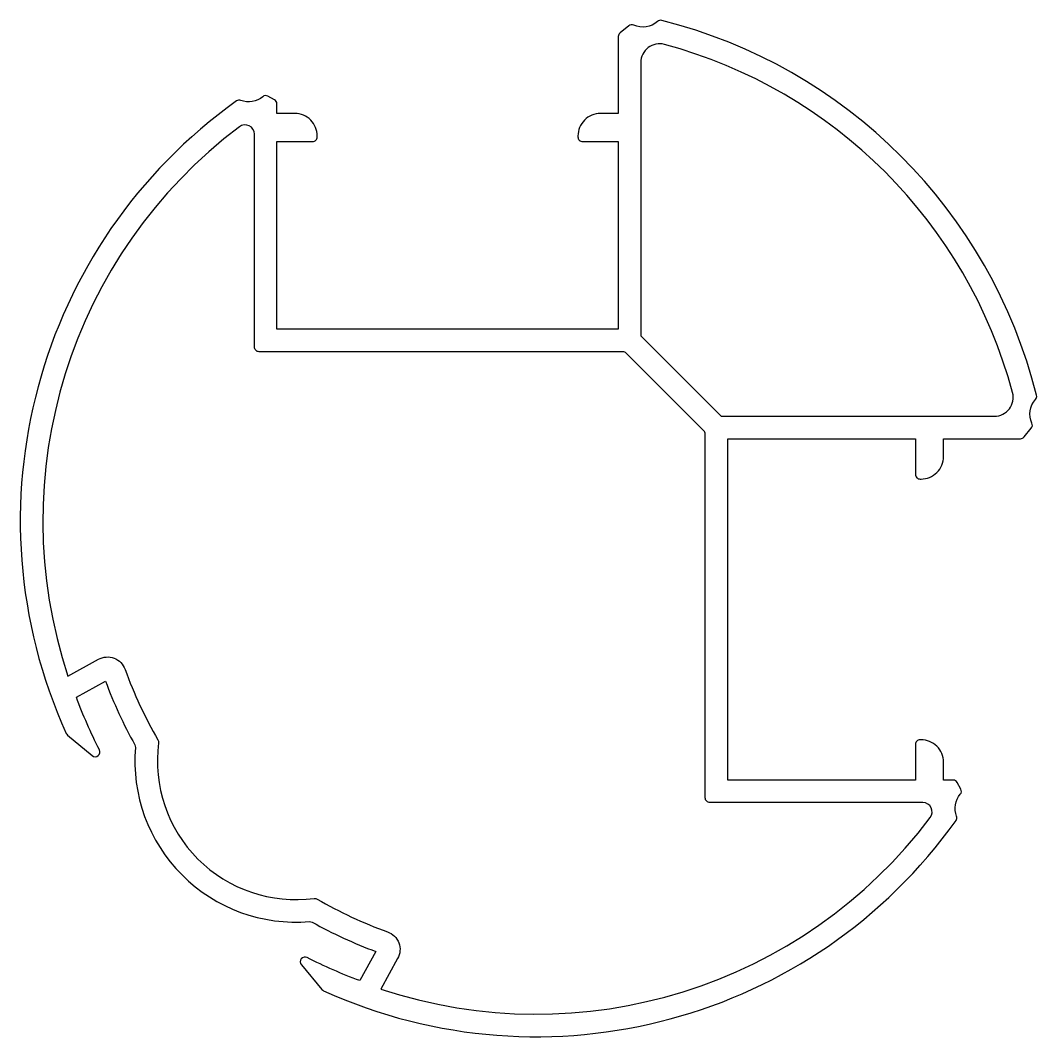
# Model space of a CAD drawing. Header units: millimetres. Extents: x 393.3 to 447.5, y 130.5 to 184.6.
import ezdxf

# ---------------------------------------------------------------- set-up
doc = ezdxf.new("R2010")
doc.units = ezdxf.units.MM

msp = doc.modelspace()

# ---------------------------------------------------------------- linework, layer by layer
for points in [[(447.216, 163.151, -0.305022), (447.404, 164.414, 0.251573), (447.461, 164.643, 0.276519), (427.481, 184.623, 0.251573), (427.252, 184.566, -0.305022), (425.989, 184.377, 0.292069), (425.722, 184.344), (425.257, 183.958, 0.223194), (425.166, 183.766), (425.166, 179.666), (424.213, 179.666, 0.414214), (423.013, 178.466), (423.013, 178.416, 0.414214), (423.263, 178.166), (425.166, 178.166), (425.166, 168.166), (406.966, 168.166), (406.966, 178.166), (408.87, 178.166, 0.414214), (409.12, 178.416), (409.12, 178.466, 0.414214), (407.92, 179.666), (406.966, 179.666), (406.966, 180.177, 0.273605), (406.837, 180.397), (406.491, 180.587, 0.308159), (406.211, 180.56, -0.268914), (405.041, 180.362, 0.249404), (404.809, 180.331, 0.358087), (395.731, 146.619, 0.113706), (395.799, 146.53), (397.118, 145.434, 0.814386), (397.501, 145.739, -0.029101), (396.277, 148.543), (397.828, 149.403, 0.038151), (399.393, 146.014, -0.149492), (399.424, 145.871, 0.464739), (408.709, 136.585, -0.149492), (408.852, 136.555, 0.038151), (412.241, 134.989), (411.381, 133.439, -0.029101), (408.577, 134.663, 0.814386), (408.272, 134.28), (409.368, 132.961, 0.113706), (409.457, 132.893, 0.358087), (443.169, 141.971, 0.249404), (443.2, 142.203, -0.268914), (443.398, 143.373, 0.308159), (443.425, 143.653), (443.235, 143.999, 0.273605), (443.016, 144.128), (442.504, 144.128), (442.504, 145.082, 0.414214), (441.304, 146.282), (441.254, 146.282, 0.414214), (441.004, 146.032), (441.004, 144.128), (431.004, 144.128), (431.004, 162.328), (441.004, 162.328), (441.004, 160.425, 0.414214), (441.254, 160.175), (441.304, 160.175, 0.414214), (442.504, 161.375), (442.504, 162.328), (446.604, 162.328, 0.223194), (446.796, 162.419), (447.182, 162.884, 0.292069)], [(426.366, 167.814), (430.652, 163.528), (445.218, 163.528, 0.493527), (446.184, 164.788, 0.267292), (427.626, 183.346, 0.493527), (426.366, 182.38)], [(430.054, 142.928, -0.414214), (429.804, 143.178), (429.804, 162.576, 0.198912), (429.73, 162.753), (425.591, 166.892, 0.198912), (425.414, 166.966), (406.016, 166.966, -0.414214), (405.766, 167.216), (405.766, 178.559, 0.618736), (404.966, 178.958, 0.32191), (395.827, 149.665), (397.449, 150.566, -0.461898), (398.875, 150.031, 0.044566), (400.625, 146.274, -0.165674), (400.657, 146.115, 0.493709), (408.953, 137.819, -0.165674), (409.112, 137.787, 0.044566), (412.869, 136.037, -0.461898), (413.404, 134.611), (412.503, 132.989, 0.32191), (441.796, 142.128, 0.618736), (441.397, 142.928)]]:
    msp.add_lwpolyline(points, format="xyb", close=True)

doc.saveas('drawing.dxf')
